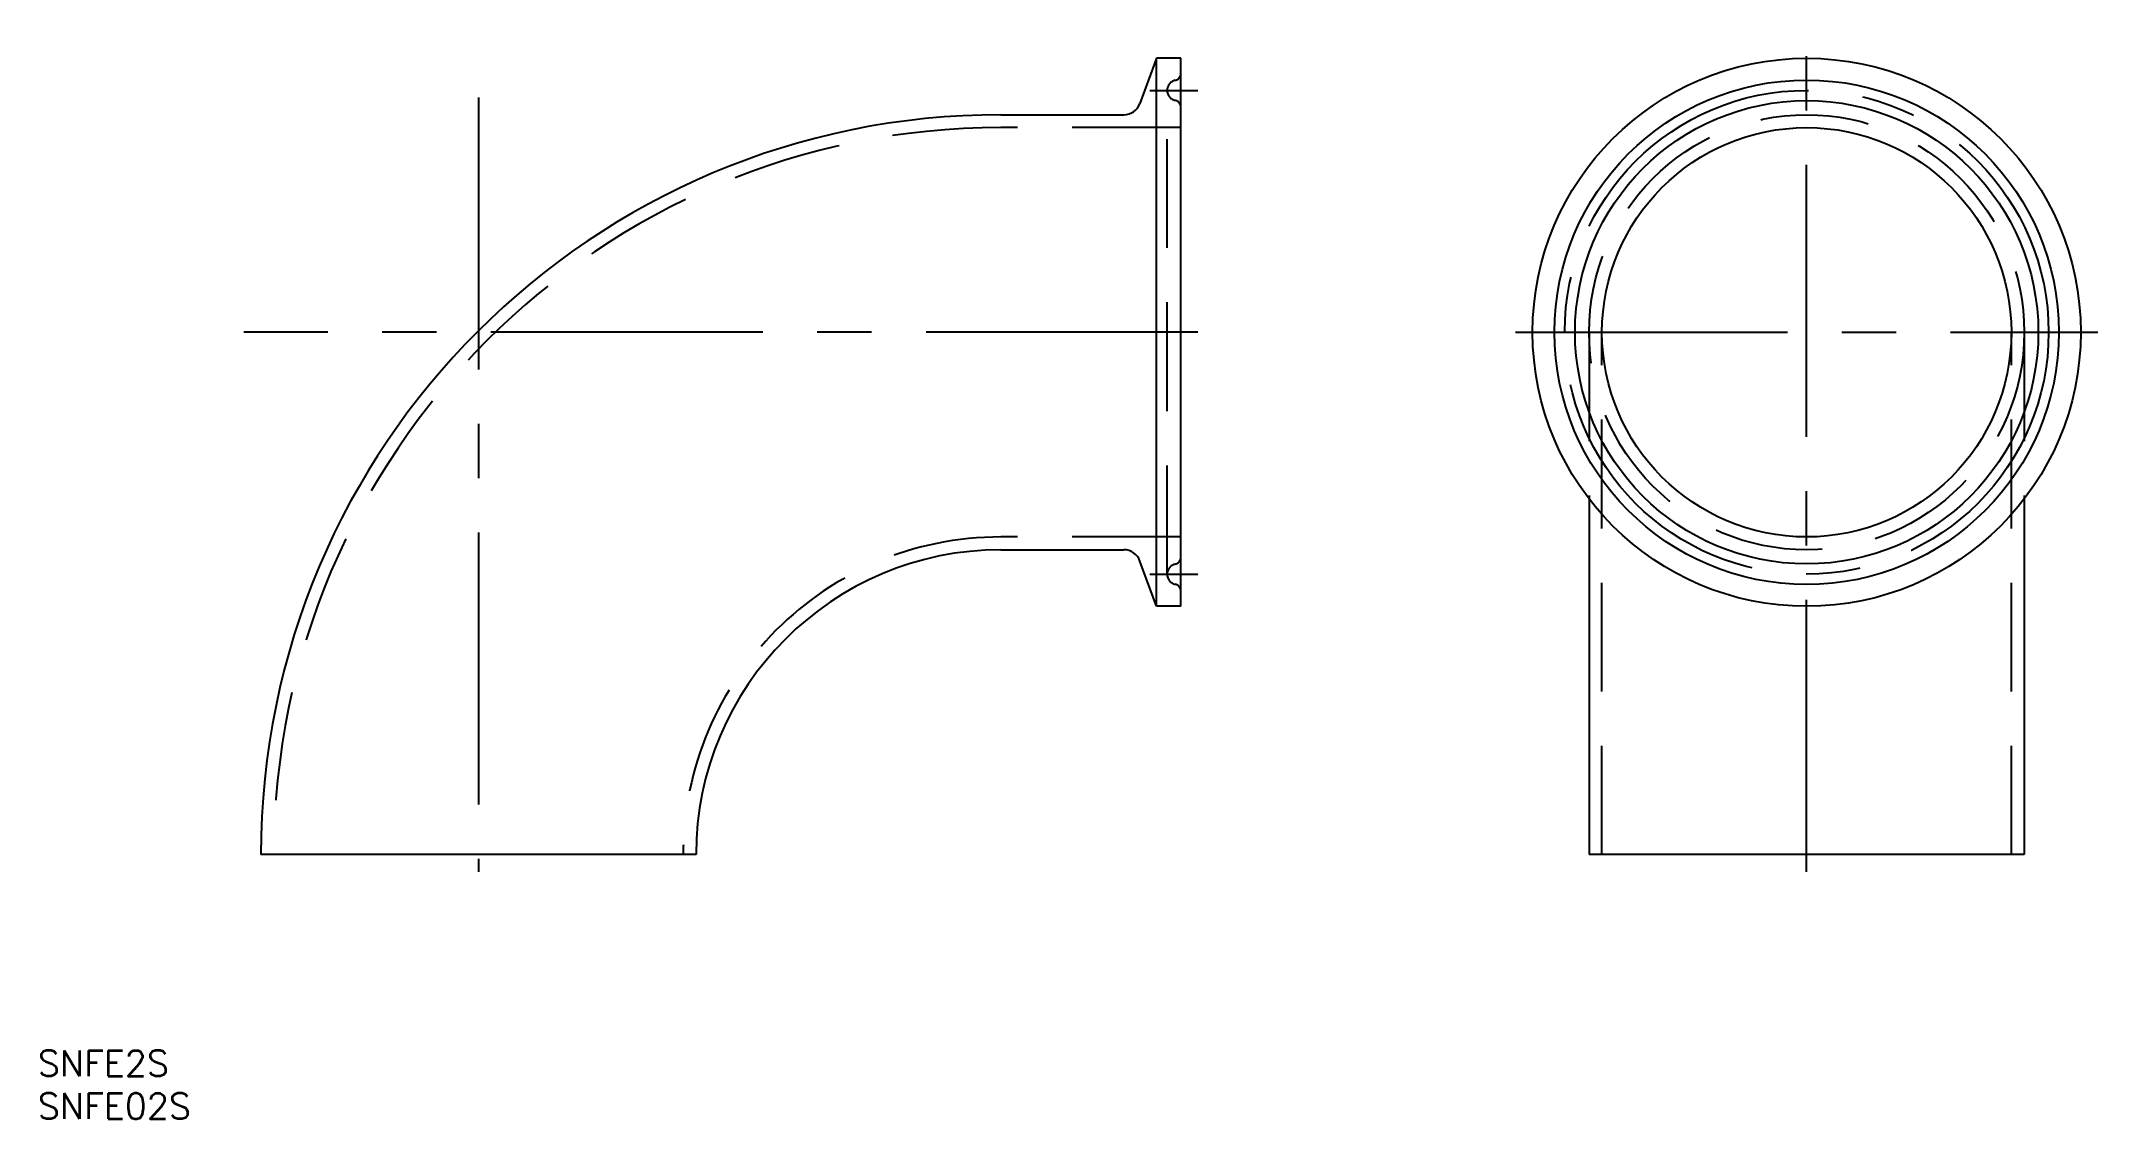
# Model space of a CAD drawing. Extents: x -51 to 189, y -31 to 95.
import ezdxf

# ---------------------------------------------------------------- set-up
doc = ezdxf.new("R2010")
doc.units = 0
doc.linetypes.add('CENTER', pattern=[50.8, 31.75, -6.35, 6.35, -6.35])
doc.linetypes.add('DASHED', pattern=[19.05, 12.7, -6.35])
doc.layers.get('0').update_dxf_attribs({"linetype": 'CONTINUOUS'})
doc.layers.add('CENTER', color=1, linetype='CENTER')
doc.styles.get("Standard").update_dxf_attribs({"font": 'txt.shx', "height": 3, "bigfont": 'bigfont.shx'})

msp = doc.modelspace()

# ---------------------------------------------------------------- linework, layer by layer
at = {"color": 7, "linetype": 'CONTINUOUS'}
for p, q in [((79.15, 93), (77.23, 87.72)), ((79.15, 29), (79.15, 93)), ((82, 93), (79.15, 93)), ((82, 29), (82, 93)), ((61, 86.4), (75.35, 86.4)), ((129.68, 41.54), (129.68, 0)), ((180.48, 41.54), (180.48, 0)), ((61, 35.6), (75.35, 35.6)), ((79.15, 29), (77.23, 34.28)), ((82, 29), (79.15, 29)), ((25.4, 0), (-25.4, 0)), ((180.48, 0), (129.68, 0))]:
    msp.add_line(p, q, dxfattribs=at)
at = {"color": 3, "linetype": 'DASHED'}
for p, q in [((80.4, 32.75), (80.4, 89.25)), ((82, 84.9), (61, 84.9)), ((129.68, 61), (129.68, 41.54)), ((131.18, 0), (131.18, 61)), ((178.98, 0), (178.98, 61)), ((180.48, 61), (180.48, 41.54)), ((82, 37.1), (61, 37.1))]:
    msp.add_line(p, q, dxfattribs=at)
at = {"color": 7, "linetype": 'CONTINUOUS'}
for radius in [32, 29.45, 27.05, 23.9]:
    msp.add_circle((155.08, 61), radius, dxfattribs=at)
at = {"color": 3, "linetype": 'DASHED'}
msp.add_circle((155.08, 61), 25.4, dxfattribs=at)
for centre, radius, start, end in [((81.6, 89.25), 1.2, 101.537, 258.463), ((81.2, 91.21), 0.8, 281.537, 360), ((81.2, 87.29), 0.8, 0, 78.463), ((61, 0), 84.9, 90, 180), ((61, 0), 37.1, 90, 180), ((81.6, 32.75), 1.2, 101.537, 258.463), ((81.2, 34.71), 0.8, 281.537, 360), ((81.2, 30.79), 0.8, 0, 78.463)]:
    msp.add_arc(centre, radius, start, end, dxfattribs=at)
at = {"color": 7, "linetype": 'CONTINUOUS'}
for centre, radius, start, end in [((75.35, 88.4), 2, 270, 340), ((61, 0), 86.4, 90, 180), ((61, 0), 35.6, 90, 180), ((75.35, 33.6), 2, 20, 90)]:
    msp.add_arc(centre, radius, start, end, dxfattribs=at)
at = {"layer": 'CENTER', "color": 1, "linetype": 'CENTER'}
for p, q in [((155.08, -2), (155.08, 95)), ((78.4, 89.25), (84, 89.25)), ((0, 88.4), (0, -2)), ((84, 61), (-27.4, 61)), ((121.08, 61), (189.08, 61)), ((78.4, 32.75), (84, 32.75))]:
    msp.add_line(p, q, dxfattribs=at)
msp.add_circle((155.08, 61), 28.25, dxfattribs=at)

# ---------------------------------------------------------------- texts
at = {"color": 7, "linetype": 'CONTINUOUS'}
for s, p in [('SNFE2S', (-51.46, -25.86)), ('SNFE02S', (-51.46, -30.86))]:
    msp.add_text(s, height=3, dxfattribs=at).set_placement(p)

doc.saveas('drawing.dxf')
